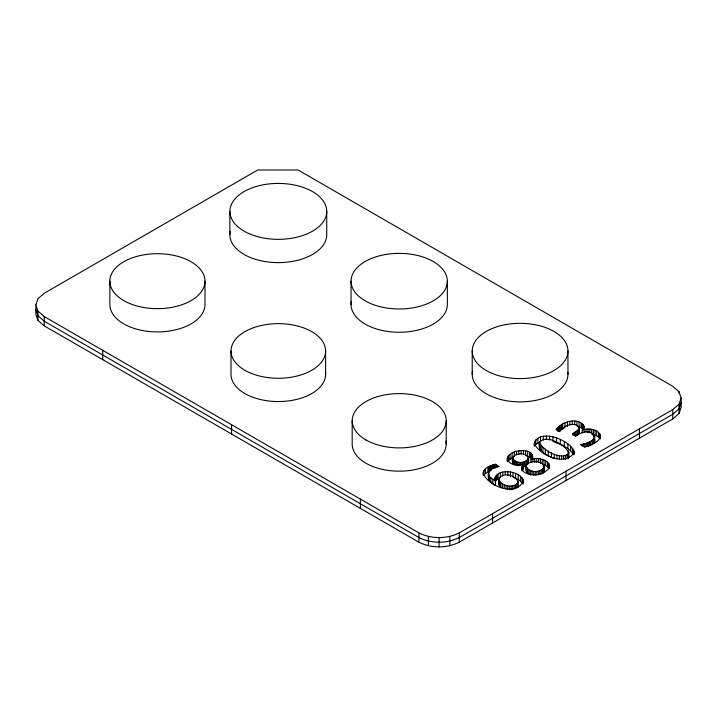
<?xml version="1.0" encoding="UTF-8"?>
<svg xmlns="http://www.w3.org/2000/svg" width="717" height="717" viewBox="0 0 717 717"><rect width="100%" height="100%" fill="white"/><g stroke="black" fill="none" stroke-linecap="round" stroke-linejoin="round"><path stroke-width="1.08" d="M579.022 427.673L578.01 430.182L578.01 434.834C584.633 420.045 564.162 422.985 559.896 431.598L555.989 429.34C560.273 424.84 565.91 421.282 572.283 421.04C577.042 420.001 587.931 424.365 582.213 430.101L582.213 432.898M523.482 482.693C524.127 470.388 493.269 466.615 495.492 480.632C483.41 476.079 489.98 466.848 499.229 466.516L495.33 464.266C489.935 465.611 482.209 468.497 483.168 475.335M539.471 442.12C542.393 450.204 561.483 461.174 568.823 453.09C565.919 444.997 546.802 434.036 539.471 442.12C536.854 451.674 547.887 455.214 554.322 458.719L554.322 454.067M539.462 447.937L539.471 446.772M579.004 433.149L579.022 432.333M523.482 480.838C516.625 497.311 486.646 486.216 483.168 472.539M526.269 466.408L527.936 469.043L527.936 473.695C516.876 458.566 551.167 456.801 543.343 472.96L543.343 468.309L544.024 466.543M526.269 471.069L526.43 470.173M512.798 458.064L514.232 460.35L514.232 465.001C504.176 451.172 535.115 449.245 527.64 464.213L527.64 459.561L528.295 458.038M512.798 462.725L512.951 461.945M534.075 445.902C535.061 426.006 574.281 440.139 574.209 453.969M574.209 452.104C566.107 467.197 539.184 455.412 534.075 443.115M521.877 466.292L521.877 470.944L523.607 468.739L523.607 464.087C515.559 474.869 539.094 477.414 544.526 471.911C558.758 464.114 538.709 454.972 531.001 459.821L531.001 462.608M507.349 461.201C504.409 448.466 538.79 446.099 531.001 459.821M35.85 304.904L37.938 298.72L44.194 293.28L257.762 169.974L298.057 169.974L672.806 386.338L679.062 391.778L681.15 397.962L681.15 407.274L679.062 413.467L672.806 418.907L459.238 542.204C446.709 548.433 431.473 548.433 418.943 542.204L44.194 325.85L37.938 320.409L35.85 314.216L35.85 304.904L37.938 311.097L37.938 320.409M679.062 413.467L679.062 404.155L681.15 397.962M681.15 402.622L679.062 408.807L672.806 414.256L459.238 537.553C446.709 543.782 431.473 543.782 418.943 537.553L44.194 321.198L37.938 315.749L35.85 309.565M582.213 430.101C588.442 427.789 599.331 428.927 600.559 436.716C598.112 443.052 590.494 444.961 584.624 446.969L580.412 444.531C604.064 441.663 593.443 424.339 575.984 435.73L572.507 433.722L578.01 430.182M593.64 438.983L593.64 443.635L594.734 441.645L594.68 436.017M498.691 478.866C502.769 471.705 516.079 475.004 518.077 482.147C513.964 489.075 500.394 486.305 498.691 478.866L498.691 484.495L501.004 487.515L501.004 482.864M499.077 482.595L498.691 484.495M495.062 481.815L496.98 479.494L500.341 477.674M513.524 457.07L510.128 459.086L507.77 461.703L507.77 457.052M540.51 437.02L540.51 441.681L535.805 444.397L534.532 446.019L534.532 441.367M490.473 465.826L490.473 470.477L485.508 473.444L483.903 475.263L483.903 470.612M527.936 469.043C532.364 472.539 539.372 472.458 543.343 468.309M514.232 460.35C518.113 463.478 524.172 463.119 527.64 459.561M37.938 311.097L44.194 316.538L418.943 532.901C431.473 539.13 446.709 539.13 459.238 532.901L672.806 409.595L679.062 404.155M564.987 422.761L564.987 427.413L558.66 431.509L558.66 426.857M523.15 462.151L523.15 466.803L526.843 464.966L526.843 460.305M523.607 464.087C518.131 466.095 508.487 465.324 507.349 458.405M591.659 433.937L596.687 435.775L599.815 438.419L599.815 433.767M583.109 424.545L583.109 429.205L581.102 427.628L576.997 426.05L576.997 421.399M532.328 454.928L532.328 459.588L529.621 457.043L525.642 455.474L525.642 450.814M553.909 441.851C561.312 444.495 569.558 447.946 573.851 454.892L573.851 450.24M513.901 477.549L520.408 480.955L523.06 483.957M548.801 463.388L548.801 468.04L545.7 465.476L542.267 463.971L542.267 459.319M488.483 472.853C486.915 478.481 490.643 483.07 495.492 485.284L495.492 476.348M495.062 484.396L495.492 485.284M568.267 455.304L568.823 457.742L568.841 451.925M543.827 470.307L544.024 471.194M528.295 462.689L528.151 457.267M594.734 441.645L594.214 435.076M518.068 485.875L518.077 486.807L518.068 481.224M679.062 391.778L679.062 393.633M672.806 409.595L672.806 418.907M639.439 428.865L639.439 438.177M600.487 435.201L600.487 438.921M598.543 432.405L598.543 437.056M596.687 431.123L596.687 435.775M595.083 430.317L595.083 434.968M594.384 437.988L594.384 442.64M593.407 429.698L593.344 436.035M592.502 439.987L592.502 444.639M591.659 429.286L591.659 433.005M590.96 440.991L590.96 445.642M589.831 429.062L589.831 432.781M589.894 441.564L589.894 445.284M588.765 442.093L588.765 446.754M587.967 429.026L587.967 432.754M587.564 442.595L587.564 446.324M586.282 443.052L586.282 446.781M586.067 429.187L586.067 431.984M584.938 443.482L584.938 447.202M584.149 429.546L584.149 432.342M583.961 426.283L583.961 429.08M583.674 425.396L583.674 429.116M583.504 443.868L583.504 446.655M582.249 423.738L582.249 428.399M581.998 444.217L581.998 446.082M581.102 422.976L581.102 427.628M579.13 422.035L579.13 426.687M578.664 429.34L578.664 433.991M577.033 431.016L577.033 435.676M575.733 431.858L575.733 436.519M575.231 432.154L575.231 435.873M574.72 421.067L574.72 424.787M574.12 432.79L574.12 435.586M573.017 433.435L573.017 435.291M572.668 448.259L572.668 452.92M572.283 421.04L572.283 424.76M570.687 446.189L570.687 450.841M569.791 421.318L569.791 425.038M568.267 450.652L568.214 458.781M567.954 350.963A47.869 27.64 0 0 1 496.155 374.901A47.869 27.64 0 0 1 496.155 327.033A47.869 27.64 0 0 1 567.954 350.963L567.954 374.238M567.9 444.02L567.9 448.672M567.362 421.892L567.362 426.543M567.022 455.044L567.022 458.772M566.027 471.248L566.027 480.56M565.435 455.734L565.435 459.454M564.297 441.753L564.297 446.413M563.643 456.075L563.643 458.871M562.675 423.935L562.675 428.587M561.904 424.401L561.904 429.053M561.644 456.084L561.644 458.88M561.115 424.93L561.115 429.582M560.318 425.513L560.318 430.164M560.362 439.673L560.362 444.325M559.502 426.158L559.502 430.809M559.43 455.752L559.43 459.48M557.799 427.619L557.799 431.338M556.992 455.08L556.992 458.808M556.912 428.452L556.912 430.308M556.607 438.06L556.607 442.712M553.013 436.913L553.013 441.564M551.418 452.705L551.418 457.365M549.589 436.232L549.589 439.951M549.5 464.768L549.5 468.488M548.281 451.002L548.281 455.653M547.537 462.071L547.537 466.731M546.354 436.026L546.354 438.813M545.7 460.816L545.7 465.476M545.323 449.192L545.323 453.843M544.015 459.964L544.015 464.616M543.862 467.439L543.862 472.091M543.325 436.286L543.325 440.014M543.262 464.768L543.262 466.633M542.957 447.507L542.957 452.167M542.464 469.16L542.464 473.812M541.201 445.965L541.201 450.617M541.218 469.993L541.218 473.722M540.457 458.88L540.457 463.532M540.035 444.558L540.035 449.209M539.793 470.702L539.793 474.421M538.601 458.647L538.601 462.366M538.333 471.194L538.333 474.923M537.902 438.239L537.902 442.891M536.818 471.49L536.818 475.21M536.719 458.629L536.719 462.348M535.805 439.745L535.805 444.397M535.258 471.58L535.258 475.308M534.819 458.817L534.819 462.537M533.699 471.463L533.699 475.192M532.919 459.212L532.919 462.008M532.65 455.887L532.686 458.728M532.166 471.141L532.166 474.869M531.709 454.031L531.709 458.683M530.813 453.18L530.813 457.831M530.67 470.621L530.67 475.272M529.621 452.382L529.621 457.043M529.209 469.886L529.209 474.537M528.133 458.799L528.133 463.451M527.694 451.459L527.694 456.111M527.022 468.183L527.022 472.835M526.43 465.521L526.466 471.956M525.722 461.049L525.722 465.7M524.45 461.694L524.45 466.346M523.464 450.473L523.464 454.202M523.06 479.306L523.06 483.025M522.568 465.19L522.568 469.85M522.039 477.791L522.039 482.442M521.842 462.429L521.842 465.216M521.16 450.428L521.16 454.148M520.524 462.528L520.524 465.315M520.408 476.294L520.408 480.955M519.198 462.438L519.198 465.234M518.821 450.67L518.821 454.399M518.176 474.824L518.176 479.476M517.898 462.169L517.898 465.898M517.683 483.043L517.683 487.703M516.885 483.903L516.885 487.632M516.518 451.208L516.518 454.937M516.616 461.721L516.616 465.441M515.622 473.525L515.622 478.176M515.684 484.737L515.684 488.456M515.344 461.085L515.344 464.804M514.268 452.042L514.268 456.693M514.277 485.409L514.277 489.128M513.444 459.597L513.444 464.249M512.951 457.294L512.96 463.496M513.04 472.575L513.04 477.226M512.772 485.848L512.772 489.577M512.055 453.162L512.055 457.813M511.176 486.072L511.176 489.801M510.441 471.965L510.441 476.626M510.128 454.426L510.128 459.086M509.482 486.072L509.482 489.792M508.703 455.725L508.703 460.386M507.815 471.705L507.815 475.434M507.726 485.848L507.726 489.568M507.43 459.731L507.43 461.596M505.987 485.4L505.987 489.128M505.234 471.795L505.234 474.591M504.257 484.737L504.257 488.465M502.734 472.234L502.734 475.963M502.536 483.858L502.536 488.51M500.341 473.023L500.341 476.742M499.857 481.86L499.857 486.511M499.077 477.943L499.086 485.508M498.028 474.152L498.028 478.813M497.284 465.396L497.284 467.26M496.98 474.842L496.98 479.494M496.137 475.568L496.137 480.229M495.94 464.616L495.94 467.412M495.33 464.266L495.33 467.995M495.062 477.163L495.062 479.96M494.847 478.006L494.847 479.87M494.309 464.526L494.309 468.246M493.323 464.804L493.323 468.533M492.857 478.956L492.857 483.617M492.606 513.632L492.606 522.944M492.346 465.118L492.346 468.846M491.396 465.458L491.396 470.11M490.84 477.343L490.84 481.994M489.603 466.211L489.603 470.872M489.433 475.783L489.433 480.435M488.761 466.633L488.761 471.284M488.644 474.287L488.644 478.938M487.963 467.063L487.963 471.723M485.508 468.784L485.508 473.444M472.216 350.963L472.216 374.238M459.238 532.901L459.238 542.204M449.81 536.513L449.81 545.825M447.354 281.172A48.156 27.802 0 0 1 375.125 305.245A48.156 27.802 0 0 1 375.125 257.098A48.156 27.802 0 0 1 447.354 281.172L447.354 304.447A48.156 27.802 0 0 1 396.501 332.204A48.156 27.802 0 0 1 351.348 301.337M446.216 420.762L446.216 444.029M439.091 537.714L439.091 547.026M428.372 536.513L428.372 545.825M418.943 532.901L418.943 542.204M360.391 499.095L360.391 508.398M352.181 420.762L352.181 444.029A47.017 27.147 0 0 0 401.834 471.132A47.017 27.147 0 0 0 445.92 440.991M351.043 281.172L351.043 304.447M326.746 211.381A48.442 27.963 0 0 1 254.096 235.597A48.442 27.963 0 0 1 254.096 187.164A48.442 27.963 0 0 1 326.746 211.381L326.746 234.647A48.442 27.963 0 0 1 275.597 262.574A48.442 27.963 0 0 1 230.175 231.519M325.608 350.963A47.295 27.309 0 0 1 254.66 374.615A47.295 27.309 0 0 1 254.66 327.319A47.295 27.309 0 0 1 325.608 350.963L325.608 374.238M231.573 424.724L231.573 434.027M231.008 350.963L231.008 374.238A47.295 27.309 0 0 0 280.078 401.529A47.295 27.309 0 0 0 325.482 372.204M229.87 211.381L229.87 234.647M205.008 281.172A47.582 27.47 0 0 1 133.631 304.967A47.582 27.47 0 0 1 133.631 257.376A47.582 27.47 0 0 1 205.008 281.172L205.008 304.447A47.582 27.47 0 0 1 157.426 331.917A47.582 27.47 0 0 1 109.844 304.447L109.844 281.172M102.746 350.344L102.746 359.656M44.194 316.538L44.194 325.85M567.819 372.177A47.869 27.64 0 0 1 519.189 401.87A47.869 27.64 0 0 1 472.521 371.146M365.957 439.951A47.017 27.147 0 0 0 444.612 427.78A47.017 27.147 0 0 0 387.028 394.538A47.017 27.147 0 0 0 365.957 439.951"/></g></svg>
